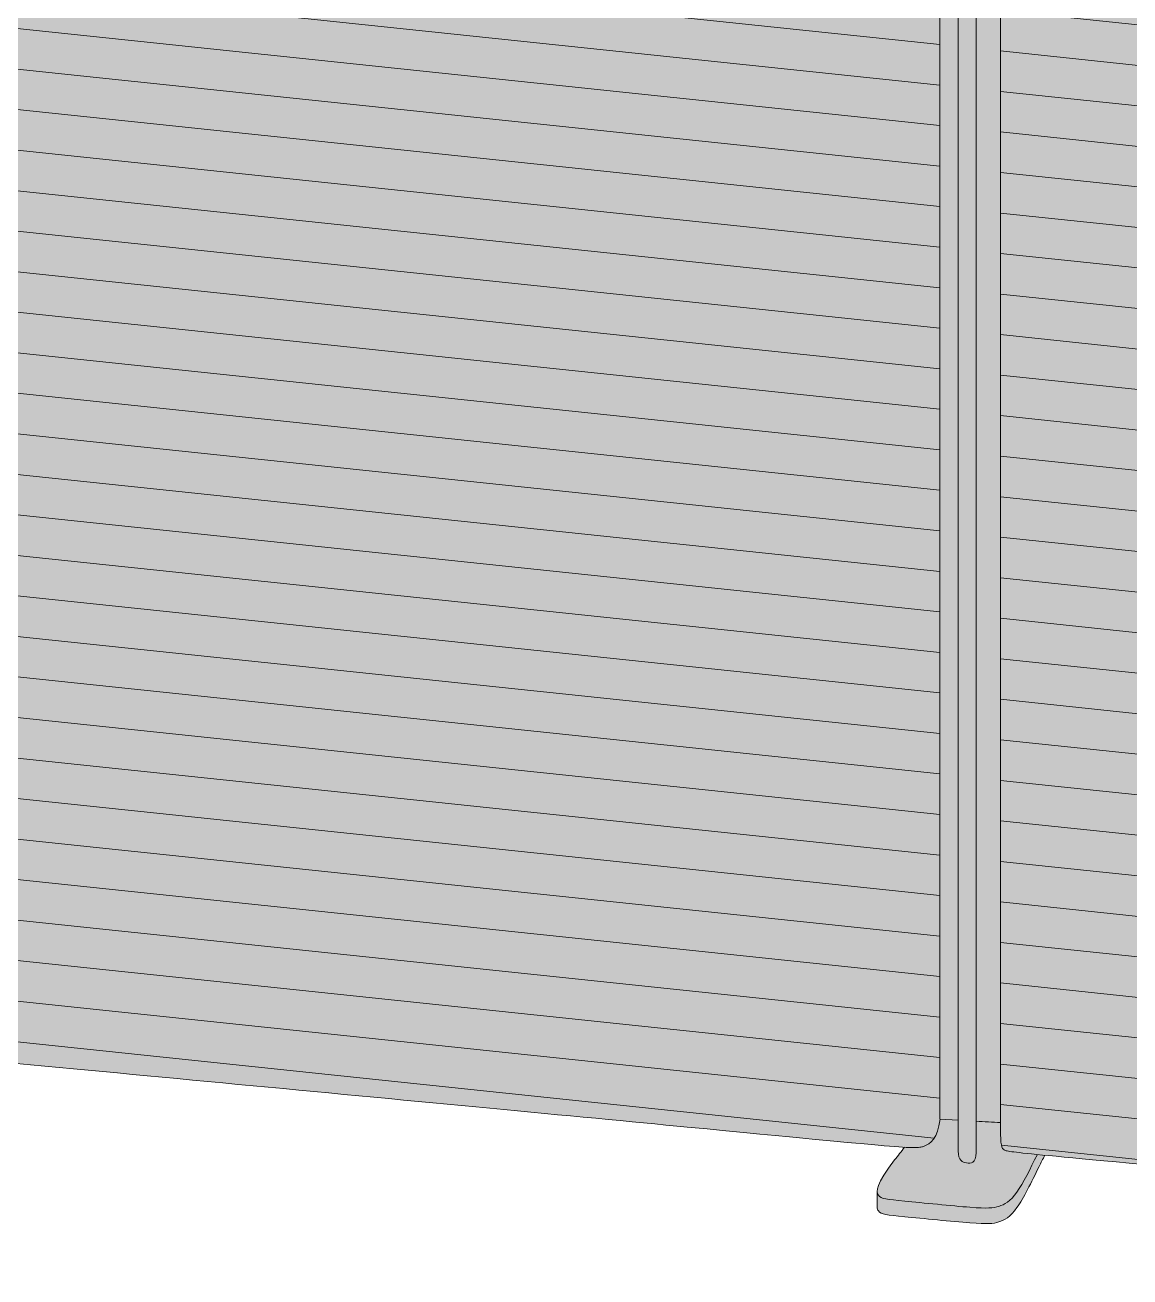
# Model space of a CAD drawing. Header units: millimetres. Extents: x -23380 to 52531, y -5628 to 1041.
# Drawn here: x 42567 to 43176, y -5430 to -4740 of the extents above; entities that cross this region are included whole.
import ezdxf

# ---------------------------------------------------------------- set-up
doc = ezdxf.new("R2010")
doc.units = ezdxf.units.MM
for name, color, linetype, lineweight in [('drawing', 7, 'Continuous', 5), ('hatch', 9, 'Continuous', 5), ('ropes', 7, 'Continuous', 0)]:
    doc.layers.add(name, color=color, linetype=linetype, lineweight=lineweight)

msp = doc.modelspace()

# ---------------------------------------------------------------- hatches: boundary and pattern name
at = {"layer": 'hatch'}
for points in [[(43070.99, -4198.08), (43070.99, -5343.07), (43071.11, -5343.08), (43070.98, -5344.05), (43070.84, -5344.98), (43070.68, -5345.87), (43070.51, -5346.71), (43070.32, -5347.51), (43070.12, -5348.28), (43069.91, -5349.01), (43069.68, -5349.7), (43069.45, -5350.35), (43069.2, -5350.97), (43069.07, -5351.27), (43068.94, -5351.56), (43068.81, -5351.84), (43068.67, -5352.11), (43068.53, -5352.38), (43068.39, -5352.63), (43068.25, -5352.88), (43068.1, -5353.13), (43067.96, -5353.36), (43067.81, -5353.59), (43067.66, -5353.81), (43067.5, -5354.02), (43067.35, -5354.23), (43067.19, -5354.43), (43067.03, -5354.63), (43066.87, -5354.81), (43066.71, -5355), (43066.54, -5355.17), (43066.38, -5355.34), (43066.21, -5355.5), (43066.04, -5355.66), (43065.87, -5355.81), (43065.7, -5355.96), (43065.53, -5356.1), (43065.36, -5356.24), (43065.18, -5356.37), (43065.01, -5356.5), (43064.83, -5356.62), (43064.65, -5356.74), (43064.47, -5356.85), (43064.3, -5356.96), (43064.12, -5357.07), (43063.94, -5357.17), (43063.75, -5357.26), (43063.39, -5357.44), (43063.02, -5357.61), (43062.66, -5357.77), (43062.29, -5357.91), (43061.92, -5358.05), (43061.6, -5358.15), (43061.27, -5358.25), (43061.1, -5358.3), (43060.93, -5358.35), (43060.75, -5358.39), (43060.56, -5358.43), (43060.36, -5358.47), (43060.16, -5358.5), (43059.95, -5358.53), (43059.72, -5358.56), (43059.24, -5358.62), (43058.7, -5358.66), (43058.1, -5358.69), (43057.42, -5358.7), (43055.84, -5358.7), (43053.88, -5358.64), (43051.48, -5358.51), (43038.34, -5357.51), (42337.03, -5291.17), (42333.87, -5290.8), (42331.62, -5290.48), (42330.77, -5290.34), (42330.09, -5290.21), (42329.8, -5290.14), (42329.55, -5290.08), (42329.32, -5290.02), (42329.12, -5289.96), (42329.03, -5289.93), (42328.95, -5289.89), (42328.87, -5289.86), (42328.79, -5289.83), (42328.72, -5289.8), (42328.66, -5289.77), (42328.6, -5289.74), (42328.54, -5289.71), (42328.48, -5289.67), (42328.43, -5289.64), (42328.38, -5289.61), (42328.34, -5289.58), (42328.29, -5289.54), (42328.25, -5289.51), (42328.21, -5289.47), (42328.17, -5289.44), (42328.09, -5289.37), (42328.01, -5289.3), (42327.94, -5289.22), (42327.87, -5289.14), (42327.8, -5289.06), (42327.73, -5288.98), (42327.67, -5288.89), (42327.61, -5288.8), (42327.55, -5288.71), (42327.49, -5288.61), (42327.43, -5288.51), (42327.38, -5288.41), (42327.33, -5288.3), (42327.28, -5288.19), (42327.23, -5288.07), (42327.18, -5287.95), (42327.14, -5287.83), (42327.1, -5287.7), (42327.06, -5287.57), (42327.02, -5287.43), (42326.98, -5287.29), (42326.95, -5287.14), (42326.88, -5286.83), (42326.82, -5286.49), (42326.77, -5286.14), (42326.72, -5285.75), (42326.68, -5285.35), (42326.61, -5284.46), (42326.55, -5283.46), (42326.49, -5281.07), (42326.46, -5274.57), (42326.46, -4136.38), (42328.1, -4136.67), (42329.25, -4136.85), (42330.63, -4137.03), (42334.76, -4137.48), (43055.93, -4199.63), (43061.58, -4199.95), (43063.29, -4199.99), (43063.93, -4199.99), (43064.47, -4199.98), (43064.91, -4199.96), (43065.29, -4199.93), (43065.62, -4199.89), (43065.92, -4199.85), (43066.31, -4199.78), (43066.69, -4199.71), (43067.06, -4199.64), (43067.42, -4199.55), (43067.77, -4199.46), (43068.11, -4199.37), (43068.44, -4199.26), (43068.76, -4199.16), (43069.07, -4199.04), (43069.37, -4198.92), (43069.66, -4198.8), (43069.95, -4198.66), (43070.22, -4198.53), (43070.49, -4198.38), (43070.74, -4198.24)], [(43081.14, -4209.11), (43081.14, -5343.62), (43070.99, -5343.07), (43070.99, -4208.37)], [(43090.97, -4209.83), (43090.97, -5361.33), (43090.95, -5361.88), (43090.91, -5362.4), (43090.86, -5362.88), (43090.83, -5363.11), (43090.8, -5363.33), (43090.76, -5363.55), (43090.72, -5363.75), (43090.68, -5363.95), (43090.63, -5364.14), (43090.58, -5364.33), (43090.53, -5364.51), (43090.48, -5364.68), (43090.42, -5364.84), (43090.36, -5365), (43090.3, -5365.15), (43090.23, -5365.29), (43090.16, -5365.43), (43090.09, -5365.56), (43090.02, -5365.69), (43089.98, -5365.75), (43089.95, -5365.81), (43089.91, -5365.87), (43089.87, -5365.92), (43089.83, -5365.98), (43089.79, -5366.03), (43089.75, -5366.08), (43089.71, -5366.14), (43089.67, -5366.18), (43089.63, -5366.23), (43089.58, -5366.28), (43089.54, -5366.32), (43089.5, -5366.37), (43089.45, -5366.41), (43089.41, -5366.45), (43089.36, -5366.49), (43089.32, -5366.53), (43089.27, -5366.57), (43089.23, -5366.61), (43089.18, -5366.64), (43089.13, -5366.68), (43089.09, -5366.71), (43089.04, -5366.74), (43088.99, -5366.77), (43088.94, -5366.8), (43088.89, -5366.83), (43088.84, -5366.86), (43088.8, -5366.88), (43088.75, -5366.91), (43088.7, -5366.93), (43088.64, -5366.96), (43088.59, -5366.98), (43088.54, -5367), (43088.49, -5367.02), (43088.44, -5367.04), (43088.39, -5367.06), (43088.28, -5367.09), (43088.18, -5367.12), (43088.07, -5367.15), (43087.96, -5367.17), (43087.85, -5367.19), (43087.74, -5367.21), (43087.63, -5367.22), (43087.52, -5367.24), (43087.41, -5367.24), (43087.3, -5367.25), (43087.18, -5367.25), (43087.07, -5367.26), (43086.96, -5367.25), (43086.84, -5367.25), (43086.62, -5367.24), (43086.39, -5367.22), (43086.16, -5367.2), (43085.93, -5367.17), (43085.7, -5367.13), (43085.25, -5367.06), (43085.03, -5367.01), (43084.81, -5366.96), (43084.6, -5366.91), (43084.38, -5366.84), (43084.28, -5366.81), (43084.17, -5366.77), (43084.07, -5366.74), (43083.97, -5366.7), (43083.87, -5366.65), (43083.77, -5366.61), (43083.67, -5366.56), (43083.57, -5366.51), (43083.48, -5366.46), (43083.38, -5366.41), (43083.29, -5366.35), (43083.2, -5366.29), (43083.1, -5366.23), (43083.02, -5366.16), (43082.93, -5366.1), (43082.84, -5366.02), (43082.76, -5365.95), (43082.67, -5365.87), (43082.59, -5365.79), (43082.51, -5365.7), (43082.44, -5365.62), (43082.36, -5365.52), (43082.29, -5365.43), (43082.21, -5365.33), (43082.14, -5365.22), (43082.08, -5365.11), (43082.01, -5365), (43081.94, -5364.88), (43081.88, -5364.76), (43081.82, -5364.64), (43081.77, -5364.51), (43081.71, -5364.37), (43081.66, -5364.24), (43081.61, -5364.09), (43081.56, -5363.94), (43081.51, -5363.79), (43081.47, -5363.63), (43081.43, -5363.47), (43081.39, -5363.3), (43081.35, -5363.12), (43081.32, -5362.94), (43081.29, -5362.76), (43081.26, -5362.57), (43081.24, -5362.37), (43081.19, -5361.96), (43081.16, -5361.53), (43081.14, -5361.07), (43081.14, -5360.58), (43081.14, -5343.62), (43081.14, -4209.11)], [(43090.97, -5344.15), (43090.97, -4209.83), (43104.47, -4210.82), (43104.47, -5344.89)], [(43849, -4268.41), (43849, -5413.4), (43849.12, -5413.41), (43848.99, -5414.38), (43848.85, -5415.31), (43848.69, -5416.19), (43848.51, -5417.04), (43848.33, -5417.84), (43848.13, -5418.61), (43847.91, -5419.33), (43847.69, -5420.02), (43847.45, -5420.68), (43847.2, -5421.3), (43847.08, -5421.6), (43846.95, -5421.88), (43846.81, -5422.17), (43846.68, -5422.44), (43846.54, -5422.7), (43846.4, -5422.96), (43846.26, -5423.21), (43846.11, -5423.45), (43845.96, -5423.69), (43845.81, -5423.92), (43845.66, -5424.14), (43845.51, -5424.35), (43845.35, -5424.56), (43845.2, -5424.76), (43845.04, -5424.95), (43844.88, -5425.14), (43844.72, -5425.32), (43844.55, -5425.5), (43844.39, -5425.67), (43844.22, -5425.83), (43844.05, -5425.99), (43843.88, -5426.14), (43843.71, -5426.29), (43843.54, -5426.43), (43843.36, -5426.57), (43843.19, -5426.7), (43843.01, -5426.83), (43842.84, -5426.95), (43842.66, -5427.07), (43842.48, -5427.18), (43842.3, -5427.29), (43842.12, -5427.39), (43841.94, -5427.49), (43841.76, -5427.59), (43841.4, -5427.77), (43841.03, -5427.94), (43840.66, -5428.1), (43840.3, -5428.24), (43839.93, -5428.37), (43839.61, -5428.48), (43839.28, -5428.58), (43839.11, -5428.63), (43838.93, -5428.67), (43838.75, -5428.72), (43838.57, -5428.76), (43838.37, -5428.79), (43838.17, -5428.83), (43837.95, -5428.86), (43837.73, -5428.89), (43837.24, -5428.94), (43836.71, -5428.99), (43836.1, -5429.01), (43835.43, -5429.03), (43833.85, -5429.03), (43831.88, -5428.96), (43829.49, -5428.84), (43816.35, -5427.83), (43115.03, -5361.5), (43111.88, -5361.13), (43109.62, -5360.81), (43108.78, -5360.67), (43108.1, -5360.54), (43107.81, -5360.47), (43107.55, -5360.41), (43107.33, -5360.35), (43107.13, -5360.28), (43107.04, -5360.25), (43106.95, -5360.22), (43106.87, -5360.19), (43106.8, -5360.16), (43106.73, -5360.13), (43106.67, -5360.1), (43106.6, -5360.07), (43106.55, -5360.03), (43106.49, -5360), (43106.44, -5359.97), (43106.39, -5359.94), (43106.34, -5359.9), (43106.3, -5359.87), (43106.26, -5359.84), (43106.22, -5359.8), (43106.18, -5359.77), (43106.1, -5359.7), (43106.02, -5359.62), (43105.95, -5359.55), (43105.88, -5359.47), (43105.81, -5359.39), (43105.74, -5359.3), (43105.67, -5359.22), (43105.61, -5359.13), (43105.55, -5359.03), (43105.49, -5358.94), (43105.44, -5358.84), (43105.38, -5358.73), (43105.33, -5358.63), (43105.28, -5358.52), (43105.24, -5358.4), (43105.19, -5358.28), (43105.15, -5358.16), (43105.1, -5358.03), (43105.06, -5357.89), (43105.02, -5357.76), (43104.99, -5357.61), (43104.95, -5357.46), (43104.89, -5357.15), (43104.83, -5356.82), (43104.77, -5356.46), (43104.73, -5356.08), (43104.68, -5355.68), (43104.61, -5354.79), (43104.56, -5353.78), (43104.5, -5351.4), (43104.47, -5344.89), (43104.47, -4206.71), (43106.1, -4207), (43107.25, -4207.18), (43108.64, -4207.36), (43112.77, -4207.81), (43833.94, -4269.96), (43839.59, -4270.28), (43841.3, -4270.32), (43841.94, -4270.32), (43842.47, -4270.31), (43842.92, -4270.29), (43843.3, -4270.26), (43843.63, -4270.22), (43843.93, -4270.17), (43844.32, -4270.11), (43844.7, -4270.04), (43845.07, -4269.96), (43845.43, -4269.88), (43845.78, -4269.79), (43846.12, -4269.69), (43846.45, -4269.59), (43846.77, -4269.48), (43847.08, -4269.37), (43847.38, -4269.25), (43847.67, -4269.12), (43847.95, -4268.99), (43848.23, -4268.85), (43848.49, -4268.71), (43848.75, -4268.56)], [(43081.14, -5343.62), (43081.14, -5360.58), (43081.14, -5361.07), (43081.16, -5361.53), (43081.19, -5361.96), (43081.24, -5362.37), (43081.26, -5362.57), (43081.29, -5362.76), (43081.32, -5362.94), (43081.35, -5363.12), (43081.39, -5363.3), (43081.43, -5363.47), (43081.47, -5363.63), (43081.51, -5363.79), (43081.56, -5363.94), (43081.61, -5364.09), (43081.66, -5364.24), (43081.71, -5364.37), (43081.77, -5364.51), (43081.82, -5364.64), (43081.88, -5364.76), (43081.94, -5364.88), (43082.01, -5365), (43082.08, -5365.11), (43082.14, -5365.22), (43082.21, -5365.33), (43082.29, -5365.43), (43082.36, -5365.52), (43082.44, -5365.62), (43082.51, -5365.7), (43082.59, -5365.79), (43082.67, -5365.87), (43082.76, -5365.95), (43082.84, -5366.02), (43082.93, -5366.1), (43083.02, -5366.16), (43083.1, -5366.23), (43083.2, -5366.29), (43083.29, -5366.35), (43083.38, -5366.41), (43083.48, -5366.46), (43083.57, -5366.51), (43083.67, -5366.56), (43083.77, -5366.61), (43083.87, -5366.65), (43083.97, -5366.7), (43084.07, -5366.74), (43084.17, -5366.77), (43084.28, -5366.81), (43084.38, -5366.84), (43084.6, -5366.91), (43084.81, -5366.96), (43085.03, -5367.01), (43085.25, -5367.06), (43085.7, -5367.13), (43085.93, -5367.17), (43086.16, -5367.2), (43086.39, -5367.22), (43086.62, -5367.24), (43086.84, -5367.25), (43086.96, -5367.25), (43087.07, -5367.26), (43087.18, -5367.25), (43087.3, -5367.25), (43087.41, -5367.24), (43087.52, -5367.24), (43087.63, -5367.22), (43087.74, -5367.21), (43087.85, -5367.19), (43087.96, -5367.17), (43088.07, -5367.15), (43088.18, -5367.12), (43088.28, -5367.09), (43088.39, -5367.06), (43088.44, -5367.04), (43088.49, -5367.02), (43088.54, -5367), (43088.59, -5366.98), (43088.64, -5366.96), (43088.7, -5366.93), (43088.75, -5366.91), (43088.8, -5366.88), (43088.84, -5366.86), (43088.89, -5366.83), (43088.94, -5366.8), (43088.99, -5366.77), (43089.04, -5366.74), (43089.09, -5366.71), (43089.13, -5366.68), (43089.18, -5366.64), (43089.23, -5366.61), (43089.27, -5366.57), (43089.32, -5366.53), (43089.36, -5366.49), (43089.41, -5366.45), (43089.45, -5366.41), (43089.5, -5366.37), (43089.54, -5366.32), (43089.58, -5366.28), (43089.63, -5366.23), (43089.67, -5366.18), (43089.71, -5366.14), (43089.75, -5366.08), (43089.79, -5366.03), (43089.83, -5365.98), (43089.87, -5365.92), (43089.91, -5365.87), (43089.95, -5365.81), (43089.98, -5365.75), (43090.02, -5365.69), (43090.09, -5365.56), (43090.16, -5365.43), (43090.23, -5365.29), (43090.3, -5365.15), (43090.36, -5365), (43090.42, -5364.84), (43090.48, -5364.68), (43090.53, -5364.51), (43090.58, -5364.33), (43090.63, -5364.14), (43090.68, -5363.95), (43090.72, -5363.75), (43090.76, -5363.55), (43090.8, -5363.33), (43090.83, -5363.11), (43090.86, -5362.88), (43090.91, -5362.4), (43090.95, -5361.88), (43090.97, -5361.33), (43090.97, -5344.15), (43104.47, -5344.89), (43104.47, -5344.89), (43104.5, -5351.4), (43104.56, -5353.78), (43104.61, -5354.79), (43104.68, -5355.68), (43104.73, -5356.08), (43104.77, -5356.46), (43104.83, -5356.82), (43104.89, -5357.15), (43104.95, -5357.46), (43104.99, -5357.61), (43105.02, -5357.76), (43105.06, -5357.89), (43105.1, -5358.03), (43105.15, -5358.16), (43105.19, -5358.28), (43105.24, -5358.4), (43105.28, -5358.52), (43105.33, -5358.63), (43105.38, -5358.73), (43105.44, -5358.84), (43105.49, -5358.94), (43105.55, -5359.03), (43105.61, -5359.13), (43105.67, -5359.22), (43105.74, -5359.3), (43105.81, -5359.39), (43105.88, -5359.47), (43105.95, -5359.55), (43106.02, -5359.62), (43106.1, -5359.7), (43106.18, -5359.77), (43106.22, -5359.8), (43106.26, -5359.84), (43106.3, -5359.87), (43106.34, -5359.9), (43106.39, -5359.94), (43106.44, -5359.97), (43106.49, -5360), (43106.55, -5360.03), (43106.6, -5360.07), (43106.67, -5360.1), (43106.73, -5360.13), (43106.8, -5360.16), (43106.87, -5360.19), (43106.95, -5360.22), (43107.04, -5360.25), (43107.13, -5360.28), (43107.33, -5360.35), (43107.55, -5360.41), (43107.81, -5360.47), (43108.1, -5360.54), (43108.78, -5360.67), (43109.62, -5360.81), (43111.88, -5361.13), (43124.74, -5362.5), (43118.89, -5374.08), (43117.49, -5376.68), (43116.13, -5379.09), (43115.45, -5380.21), (43114.79, -5381.28), (43114.14, -5382.29), (43113.5, -5383.22), (43112.81, -5384.16), (43112.47, -5384.6), (43112.14, -5385.02), (43111.81, -5385.42), (43111.48, -5385.8), (43111.15, -5386.17), (43110.82, -5386.51), (43110.5, -5386.85), (43110.18, -5387.16), (43109.86, -5387.46), (43109.54, -5387.75), (43109.23, -5388.02), (43108.91, -5388.27), (43108.6, -5388.52), (43108.29, -5388.75), (43107.98, -5388.97), (43107.68, -5389.17), (43107.37, -5389.37), (43107.07, -5389.55), (43106.77, -5389.72), (43106.47, -5389.89), (43106.17, -5390.04), (43105.87, -5390.19), (43105.57, -5390.33), (43105.27, -5390.46), (43104.97, -5390.58), (43104.68, -5390.69), (43104.09, -5390.91), (43103.5, -5391.1), (43102.92, -5391.27), (43102.32, -5391.43), (43102.02, -5391.5), (43101.71, -5391.57), (43101.39, -5391.63), (43101.07, -5391.69), (43100.73, -5391.75), (43100.39, -5391.8), (43099.66, -5391.88), (43098.87, -5391.95), (43098.02, -5391.99), (43097.09, -5392.02), (43096.07, -5392.02), (43093.74, -5391.97), (43090.93, -5391.83), (43087.57, -5391.6), (43045.42, -5387.59), (43043.11, -5387.32), (43042.13, -5387.18), (43041.25, -5387.03), (43040.85, -5386.95), (43040.47, -5386.87), (43040.12, -5386.78), (43039.78, -5386.68), (43039.47, -5386.59), (43039.32, -5386.53), (43039.17, -5386.48), (43039.03, -5386.43), (43038.9, -5386.37), (43038.77, -5386.31), (43038.64, -5386.25), (43038.52, -5386.19), (43038.4, -5386.13), (43038.29, -5386.06), (43038.18, -5386), (43038.07, -5385.93), (43037.97, -5385.86), (43037.87, -5385.78), (43037.77, -5385.71), (43037.68, -5385.63), (43037.59, -5385.55), (43037.5, -5385.46), (43037.42, -5385.38), (43037.34, -5385.29), (43037.26, -5385.2), (43037.18, -5385.11), (43037.11, -5385.01), (43037.03, -5384.91), (43036.96, -5384.8), (43036.93, -5384.74), (43036.89, -5384.69), (43036.86, -5384.63), (43036.83, -5384.57), (43036.8, -5384.51), (43036.77, -5384.45), (43036.74, -5384.39), (43036.71, -5384.33), (43036.68, -5384.27), (43036.66, -5384.2), (43036.63, -5384.14), (43036.61, -5384.07), (43036.58, -5384), (43036.56, -5383.93), (43036.54, -5383.86), (43036.52, -5383.79), (43036.5, -5383.72), (43036.49, -5383.64), (43036.47, -5383.57), (43036.46, -5383.49), (43036.45, -5383.41), (43036.43, -5383.33), (43036.42, -5383.25), (43036.42, -5383.17), (43036.41, -5383.08), (43036.4, -5383), (43036.4, -5382.91), (43036.4, -5382.82), (43036.4, -5382.73), (43036.4, -5382.6), (43036.4, -5382.47), (43036.41, -5382.34), (43036.42, -5382.2), (43036.44, -5382.06), (43036.45, -5381.92), (43036.48, -5381.77), (43036.5, -5381.62), (43036.53, -5381.47), (43036.56, -5381.31), (43036.6, -5381.15), (43036.64, -5380.98), (43036.73, -5380.64), (43036.84, -5380.28), (43036.97, -5379.91), (43037.12, -5379.51), (43037.28, -5379.1), (43037.46, -5378.68), (43037.66, -5378.23), (43037.89, -5377.76), (43038.13, -5377.28), (43038.4, -5376.77), (43038.99, -5375.7), (43039.68, -5374.54), (43040.47, -5373.29), (43041.36, -5371.94), (43042.36, -5370.49), (43043.48, -5368.94), (43046.06, -5365.51), (43051.48, -5358.51), (43053.88, -5358.64), (43055.84, -5358.7), (43057.42, -5358.7), (43058.1, -5358.69), (43058.7, -5358.66), (43059.24, -5358.62), (43059.72, -5358.56), (43059.95, -5358.53), (43060.16, -5358.5), (43060.36, -5358.47), (43060.56, -5358.43), (43060.75, -5358.39), (43060.93, -5358.35), (43061.1, -5358.3), (43061.27, -5358.25), (43061.6, -5358.15), (43061.92, -5358.05), (43062.29, -5357.91), (43062.66, -5357.77), (43063.02, -5357.61), (43063.39, -5357.44), (43063.75, -5357.26), (43063.94, -5357.17), (43064.12, -5357.07), (43064.3, -5356.96), (43064.47, -5356.85), (43064.65, -5356.74), (43064.83, -5356.62), (43065.01, -5356.5), (43065.18, -5356.37), (43065.36, -5356.24), (43065.53, -5356.1), (43065.7, -5355.96), (43065.87, -5355.81), (43066.04, -5355.66), (43066.21, -5355.5), (43066.38, -5355.34), (43066.54, -5355.17), (43066.71, -5355), (43066.87, -5354.81), (43067.03, -5354.63), (43067.19, -5354.43), (43067.35, -5354.23), (43067.5, -5354.02), (43067.66, -5353.81), (43067.81, -5353.59), (43067.96, -5353.36), (43068.1, -5353.13), (43068.25, -5352.88), (43068.39, -5352.63), (43068.53, -5352.38), (43068.67, -5352.11), (43068.81, -5351.84), (43068.94, -5351.56), (43069.07, -5351.27), (43069.2, -5350.97), (43069.45, -5350.35), (43069.68, -5349.7), (43069.91, -5349.01), (43070.12, -5348.28), (43070.32, -5347.51), (43070.51, -5346.71), (43070.68, -5345.87), (43070.84, -5344.98), (43070.98, -5344.05), (43071.11, -5343.08)], [(43128.83, -5362.9), (43125.7, -5369.16), (43119.34, -5381.81), (43117.82, -5384.66), (43116.34, -5387.31), (43115.61, -5388.54), (43114.9, -5389.71), (43114.19, -5390.8), (43113.5, -5391.82), (43112.81, -5392.75), (43112.47, -5393.19), (43112.14, -5393.61), (43111.81, -5394.01), (43111.48, -5394.39), (43111.15, -5394.76), (43110.82, -5395.11), (43110.5, -5395.44), (43110.18, -5395.75), (43109.86, -5396.05), (43109.54, -5396.34), (43109.23, -5396.61), (43108.91, -5396.87), (43108.6, -5397.11), (43108.29, -5397.34), (43107.98, -5397.56), (43107.68, -5397.76), (43107.37, -5397.96), (43107.07, -5398.14), (43106.77, -5398.32), (43106.47, -5398.48), (43106.17, -5398.64), (43105.87, -5398.78), (43105.57, -5398.92), (43105.27, -5399.05), (43104.97, -5399.17), (43104.68, -5399.29), (43104.09, -5399.5), (43103.5, -5399.69), (43102.92, -5399.87), (43102.32, -5400.02), (43102.02, -5400.1), (43101.71, -5400.16), (43101.39, -5400.23), (43101.07, -5400.28), (43100.73, -5400.34), (43100.39, -5400.39), (43099.66, -5400.47), (43098.87, -5400.54), (43098.02, -5400.58), (43097.09, -5400.61), (43096.07, -5400.61), (43093.74, -5400.56), (43090.93, -5400.42), (43087.57, -5400.19), (43045.42, -5396.18), (43043.11, -5395.91), (43042.13, -5395.77), (43041.25, -5395.62), (43040.85, -5395.54), (43040.47, -5395.46), (43040.12, -5395.37), (43039.78, -5395.28), (43039.47, -5395.18), (43039.32, -5395.13), (43039.17, -5395.07), (43039.03, -5395.02), (43038.9, -5394.96), (43038.77, -5394.91), (43038.64, -5394.85), (43038.52, -5394.78), (43038.4, -5394.72), (43038.29, -5394.66), (43038.18, -5394.59), (43038.07, -5394.52), (43037.97, -5394.45), (43037.87, -5394.37), (43037.77, -5394.3), (43037.68, -5394.22), (43037.59, -5394.14), (43037.5, -5394.06), (43037.42, -5393.97), (43037.34, -5393.88), (43037.26, -5393.79), (43037.18, -5393.7), (43037.11, -5393.6), (43037.03, -5393.49), (43037, -5393.44), (43036.96, -5393.38), (43036.92, -5393.33), (43036.89, -5393.27), (43036.85, -5393.21), (43036.82, -5393.15), (43036.79, -5393.09), (43036.76, -5393.02), (43036.73, -5392.96), (43036.7, -5392.9), (43036.67, -5392.83), (43036.65, -5392.76), (43036.62, -5392.7), (43036.6, -5392.63), (43036.57, -5392.56), (43036.55, -5392.48), (43036.53, -5392.41), (43036.51, -5392.34), (43036.49, -5392.26), (43036.48, -5392.18), (43036.46, -5392.1), (43036.45, -5392.02), (43036.44, -5391.94), (43036.43, -5391.86), (43036.42, -5391.77), (43036.41, -5391.68), (43036.4, -5391.6), (43036.4, -5391.51), (43036.4, -5391.41), (43036.4, -5391.32), (43036.4, -5382.82), (43036.4, -5382.91), (43036.4, -5383), (43036.41, -5383.08), (43036.42, -5383.17), (43036.42, -5383.25), (43036.43, -5383.33), (43036.45, -5383.41), (43036.46, -5383.49), (43036.47, -5383.57), (43036.49, -5383.64), (43036.5, -5383.72), (43036.52, -5383.79), (43036.54, -5383.86), (43036.56, -5383.93), (43036.58, -5384), (43036.61, -5384.07), (43036.63, -5384.14), (43036.66, -5384.2), (43036.68, -5384.27), (43036.71, -5384.33), (43036.74, -5384.39), (43036.77, -5384.45), (43036.8, -5384.51), (43036.83, -5384.57), (43036.86, -5384.63), (43036.89, -5384.69), (43036.93, -5384.74), (43036.96, -5384.8), (43037.03, -5384.91), (43037.11, -5385.01), (43037.18, -5385.11), (43037.26, -5385.2), (43037.34, -5385.29), (43037.42, -5385.38), (43037.5, -5385.46), (43037.59, -5385.55), (43037.68, -5385.63), (43037.77, -5385.71), (43037.87, -5385.78), (43037.97, -5385.86), (43038.07, -5385.93), (43038.18, -5386), (43038.29, -5386.06), (43038.4, -5386.13), (43038.52, -5386.19), (43038.64, -5386.25), (43038.77, -5386.31), (43038.9, -5386.37), (43039.03, -5386.43), (43039.17, -5386.48), (43039.32, -5386.53), (43039.47, -5386.59), (43039.78, -5386.68), (43040.12, -5386.78), (43040.47, -5386.87), (43040.85, -5386.95), (43041.25, -5387.03), (43042.13, -5387.18), (43043.11, -5387.32), (43045.42, -5387.59), (43087.57, -5391.6), (43090.93, -5391.83), (43093.74, -5391.97), (43096.07, -5392.02), (43097.09, -5392.02), (43098.02, -5391.99), (43098.87, -5391.95), (43099.66, -5391.88), (43100.39, -5391.8), (43100.73, -5391.75), (43101.07, -5391.69), (43101.39, -5391.63), (43101.71, -5391.57), (43102.02, -5391.5), (43102.32, -5391.43), (43102.92, -5391.27), (43103.5, -5391.1), (43104.09, -5390.91), (43104.68, -5390.69), (43104.97, -5390.58), (43105.27, -5390.46), (43105.57, -5390.33), (43105.87, -5390.19), (43106.17, -5390.04), (43106.47, -5389.89), (43106.77, -5389.72), (43107.07, -5389.55), (43107.37, -5389.37), (43107.68, -5389.17), (43107.98, -5388.97), (43108.29, -5388.75), (43108.6, -5388.52), (43108.91, -5388.27), (43109.23, -5388.02), (43109.54, -5387.75), (43109.86, -5387.46), (43110.18, -5387.16), (43110.5, -5386.85), (43110.82, -5386.51), (43111.15, -5386.17), (43111.48, -5385.8), (43111.81, -5385.42), (43112.14, -5385.02), (43112.47, -5384.6), (43112.81, -5384.16), (43113.5, -5383.22), (43114.14, -5382.29), (43114.79, -5381.28), (43115.45, -5380.21), (43116.13, -5379.09), (43117.49, -5376.68), (43118.89, -5374.08), (43124.74, -5362.5)]]:
    msp.add_hatch(color=256, dxfattribs=at).paths.add_polyline_path(points, flags=0)
at = {"layer": 'ropes', "lineweight": 0}
h = msp.add_hatch(dxfattribs=at)
h.set_pattern_fill('ANSI31', color=256, scale=7, angle=129, style=0)
h.paths.add_polyline_path([(43070.99, -4198.08), (43070.99, -5343.07), (43071.11, -5343.08), (43070.98, -5344.05), (43070.84, -5344.98), (43070.68, -5345.87), (43070.51, -5346.71), (43070.32, -5347.51), (43070.12, -5348.28), (43069.91, -5349.01), (43069.68, -5349.7), (43069.45, -5350.35), (43069.2, -5350.97), (43069.07, -5351.27), (43068.94, -5351.56), (43068.81, -5351.84), (43068.67, -5352.11), (43068.53, -5352.38), (43068.39, -5352.63), (43068.25, -5352.88), (43068.1, -5353.13), (43067.96, -5353.36), (43067.81, -5353.59), (43067.66, -5353.81), (43067.5, -5354.02), (43067.35, -5354.23), (43067.19, -5354.43), (43067.03, -5354.63), (43066.87, -5354.81), (43066.71, -5355), (43066.54, -5355.17), (43066.38, -5355.34), (43066.21, -5355.5), (43066.04, -5355.66), (43065.87, -5355.81), (43065.7, -5355.96), (43065.53, -5356.1), (43065.36, -5356.24), (43065.18, -5356.37), (43065.01, -5356.5), (43064.83, -5356.62), (43064.65, -5356.74), (43064.47, -5356.85), (43064.3, -5356.96), (43064.12, -5357.07), (43063.94, -5357.17), (43063.75, -5357.26), (43063.39, -5357.44), (43063.02, -5357.61), (43062.66, -5357.77), (43062.29, -5357.91), (43061.92, -5358.05), (43061.6, -5358.15), (43061.27, -5358.25), (43061.1, -5358.3), (43060.93, -5358.35), (43060.75, -5358.39), (43060.56, -5358.43), (43060.36, -5358.47), (43060.16, -5358.5), (43059.95, -5358.53), (43059.72, -5358.56), (43059.24, -5358.62), (43058.7, -5358.66), (43058.1, -5358.69), (43057.42, -5358.7), (43055.84, -5358.7), (43053.88, -5358.64), (43051.48, -5358.51), (43038.34, -5357.51), (42337.03, -5291.17), (42333.87, -5290.8), (42331.62, -5290.48), (42330.77, -5290.34), (42330.09, -5290.21), (42329.8, -5290.14), (42329.55, -5290.08), (42329.32, -5290.02), (42329.12, -5289.96), (42329.03, -5289.93), (42328.95, -5289.89), (42328.87, -5289.86), (42328.79, -5289.83), (42328.72, -5289.8), (42328.66, -5289.77), (42328.6, -5289.74), (42328.54, -5289.71), (42328.48, -5289.67), (42328.43, -5289.64), (42328.38, -5289.61), (42328.34, -5289.58), (42328.29, -5289.54), (42328.25, -5289.51), (42328.21, -5289.47), (42328.17, -5289.44), (42328.09, -5289.37), (42328.01, -5289.3), (42327.94, -5289.22), (42327.87, -5289.14), (42327.8, -5289.06), (42327.73, -5288.98), (42327.67, -5288.89), (42327.61, -5288.8), (42327.55, -5288.71), (42327.49, -5288.61), (42327.43, -5288.51), (42327.38, -5288.41), (42327.33, -5288.3), (42327.28, -5288.19), (42327.23, -5288.07), (42327.18, -5287.95), (42327.14, -5287.83), (42327.1, -5287.7), (42327.06, -5287.57), (42327.02, -5287.43), (42326.98, -5287.29), (42326.95, -5287.14), (42326.88, -5286.83), (42326.82, -5286.49), (42326.77, -5286.14), (42326.72, -5285.75), (42326.68, -5285.35), (42326.61, -5284.46), (42326.55, -5283.46), (42326.49, -5281.07), (42326.46, -5274.57), (42326.46, -4136.38), (42328.1, -4136.67), (42329.25, -4136.85), (42330.63, -4137.03), (42334.76, -4137.48), (43055.93, -4199.63), (43061.58, -4199.95), (43063.29, -4199.99), (43063.93, -4199.99), (43064.47, -4199.98), (43064.91, -4199.96), (43065.29, -4199.93), (43065.62, -4199.89), (43065.92, -4199.85), (43066.31, -4199.78), (43066.69, -4199.71), (43067.06, -4199.64), (43067.42, -4199.55), (43067.77, -4199.46), (43068.11, -4199.37), (43068.44, -4199.26), (43068.76, -4199.16), (43069.07, -4199.04), (43069.37, -4198.92), (43069.66, -4198.8), (43069.95, -4198.66), (43070.22, -4198.53), (43070.49, -4198.38), (43070.74, -4198.24)], flags=0)
h = msp.add_hatch(dxfattribs=at)
h.set_pattern_fill('ANSI31', color=256, scale=7, angle=129, style=0)
h.paths.add_polyline_path([(43849, -4268.41), (43849, -5413.4), (43849.12, -5413.41), (43848.99, -5414.38), (43848.85, -5415.31), (43848.69, -5416.19), (43848.51, -5417.04), (43848.33, -5417.84), (43848.13, -5418.61), (43847.91, -5419.33), (43847.69, -5420.02), (43847.45, -5420.68), (43847.2, -5421.3), (43847.08, -5421.6), (43846.95, -5421.88), (43846.81, -5422.17), (43846.68, -5422.44), (43846.54, -5422.7), (43846.4, -5422.96), (43846.26, -5423.21), (43846.11, -5423.45), (43845.96, -5423.69), (43845.81, -5423.92), (43845.66, -5424.14), (43845.51, -5424.35), (43845.35, -5424.56), (43845.2, -5424.76), (43845.04, -5424.95), (43844.88, -5425.14), (43844.72, -5425.32), (43844.55, -5425.5), (43844.39, -5425.67), (43844.22, -5425.83), (43844.05, -5425.99), (43843.88, -5426.14), (43843.71, -5426.29), (43843.54, -5426.43), (43843.36, -5426.57), (43843.19, -5426.7), (43843.01, -5426.83), (43842.84, -5426.95), (43842.66, -5427.07), (43842.48, -5427.18), (43842.3, -5427.29), (43842.12, -5427.39), (43841.94, -5427.49), (43841.76, -5427.59), (43841.4, -5427.77), (43841.03, -5427.94), (43840.66, -5428.1), (43840.3, -5428.24), (43839.93, -5428.37), (43839.61, -5428.48), (43839.28, -5428.58), (43839.11, -5428.63), (43838.93, -5428.67), (43838.75, -5428.72), (43838.57, -5428.76), (43838.37, -5428.79), (43838.17, -5428.83), (43837.95, -5428.86), (43837.73, -5428.89), (43837.24, -5428.94), (43836.71, -5428.99), (43836.1, -5429.01), (43835.43, -5429.03), (43833.85, -5429.03), (43831.88, -5428.96), (43829.49, -5428.84), (43816.35, -5427.83), (43115.03, -5361.5), (43111.88, -5361.13), (43109.62, -5360.81), (43108.78, -5360.67), (43108.1, -5360.54), (43107.81, -5360.47), (43107.55, -5360.41), (43107.33, -5360.35), (43107.13, -5360.28), (43107.04, -5360.25), (43106.95, -5360.22), (43106.87, -5360.19), (43106.8, -5360.16), (43106.73, -5360.13), (43106.67, -5360.1), (43106.6, -5360.07), (43106.55, -5360.03), (43106.49, -5360), (43106.44, -5359.97), (43106.39, -5359.94), (43106.34, -5359.9), (43106.3, -5359.87), (43106.26, -5359.84), (43106.22, -5359.8), (43106.18, -5359.77), (43106.1, -5359.7), (43106.02, -5359.62), (43105.95, -5359.55), (43105.88, -5359.47), (43105.81, -5359.39), (43105.74, -5359.3), (43105.67, -5359.22), (43105.61, -5359.13), (43105.55, -5359.03), (43105.49, -5358.94), (43105.44, -5358.84), (43105.38, -5358.73), (43105.33, -5358.63), (43105.28, -5358.52), (43105.24, -5358.4), (43105.19, -5358.28), (43105.15, -5358.16), (43105.1, -5358.03), (43105.06, -5357.89), (43105.02, -5357.76), (43104.99, -5357.61), (43104.95, -5357.46), (43104.89, -5357.15), (43104.83, -5356.82), (43104.77, -5356.46), (43104.73, -5356.08), (43104.68, -5355.68), (43104.61, -5354.79), (43104.56, -5353.78), (43104.5, -5351.4), (43104.47, -5344.89), (43104.47, -4206.71), (43106.1, -4207), (43107.25, -4207.18), (43108.64, -4207.36), (43112.77, -4207.81), (43833.94, -4269.96), (43839.59, -4270.28), (43841.3, -4270.32), (43841.94, -4270.32), (43842.47, -4270.31), (43842.92, -4270.29), (43843.3, -4270.26), (43843.63, -4270.22), (43843.93, -4270.17), (43844.32, -4270.11), (43844.7, -4270.04), (43845.07, -4269.96), (43845.43, -4269.88), (43845.78, -4269.79), (43846.12, -4269.69), (43846.45, -4269.59), (43846.77, -4269.48), (43847.08, -4269.37), (43847.38, -4269.25), (43847.67, -4269.12), (43847.95, -4268.99), (43848.23, -4268.85), (43848.49, -4268.71), (43848.75, -4268.56)], flags=0)

# ---------------------------------------------------------------- linework, layer by layer
at = {"layer": 'drawing'}
for points in [[(43070.99, -4198.08), (43070.99, -5343.07), (43081.14, -5343.62)], [(43104.47, -4206.71), (43104.47, -5344.89)]]:
    msp.add_lwpolyline(points, dxfattribs=at)
for points, knots in [([(43081.14, -4209.11), (43081.14, -4592.94), (43081.14, -4976.76), (43081.14, -5360.58), (43081.14, -5365.88), (43085.43, -5367.64), (43090.81, -5367.38), (43090.97, -5361.33), (43090.97, -4977.5), (43090.97, -4593.66), (43090.97, -4209.83)], [-4447.355028, -4447.355028, -4447.355028, -4447.355028, 0, 0, 0, 23.92763, 47.855261, 47.855261, 47.855261, 4495.274307, 4495.274307, 4495.274307, 4495.274307]), ([(42312.96, -5273.83), (42317.46, -5274.07), (42321.96, -5274.31), (42326.46, -5274.56), (42326.46, -5284.98), (42326.46, -5290.93), (42336.69, -5290.93), (43047.78, -5358.2), (43061.01, -5360.33), (43069.82, -5353.68), (43071.11, -5343.08)], [49.67174, 49.67174, 49.67174, 49.67174, 83.23754, 83.23754, 83.23754, 473.054253, 862.870967, 1252.687681, 1642.504394, 1962.895617, 1962.895617, 1962.895617, 1962.895617]), ([(43090.97, -5344.15), (43095.47, -5344.4), (43099.97, -5344.64), (43104.47, -5344.89), (43104.47, -5355.3), (43104.47, -5361.26), (43114.7, -5361.26), (43825.78, -5428.52), (43839.01, -5430.66), (43847.83, -5424), (43849.12, -5413.41)], [49.67174, 49.67174, 49.67174, 49.67174, 83.23754, 83.23754, 83.23754, 473.054253, 862.870967, 1252.687681, 1642.504394, 1962.895617, 1962.895617, 1962.895617, 1962.895617]), ([(43051.48, -5358.51), (43049.67, -5360.85), (43047.87, -5363.18), (43046.06, -5365.51), (43035.68, -5378.93), (43035.48, -5386.93), (43044.96, -5387.41), (43094.26, -5392.6), (43103.44, -5391.81), (43112.77, -5386.86), (43120.73, -5370.57), (43124.74, -5362.5)], [-19.567766, -19.567766, -19.567766, -19.567766, 0, 0, 0, 55.105335, 110.210669, 165.316004, 220.421338, 275.526673, 326.558451, 326.558451, 326.558451, 326.558451]), ([(43036.4, -5382.73), (43036.4, -5385.59), (43036.4, -5388.46), (43036.4, -5391.32), (43036.4, -5392.33), (43037.78, -5395.64), (43044.96, -5396), (43094.26, -5401.19), (43103.44, -5400.41), (43113.01, -5395.33), (43121.34, -5377.89), (43125.7, -5369.16), (43126.74, -5367.08), (43127.79, -5364.99), (43128.83, -5362.9)], [-21.333573, -21.333573, -21.333573, -21.333573, 0, 0, 0, 15.018823, 70.124158, 125.229492, 180.334827, 235.440161, 290.545496, 290.545496, 290.545496, 307.917561, 307.917561, 307.917561, 307.917561])]:
    msp.add_open_spline(points, degree=3, knots=knots, dxfattribs=at)

doc.saveas('drawing.dxf')
